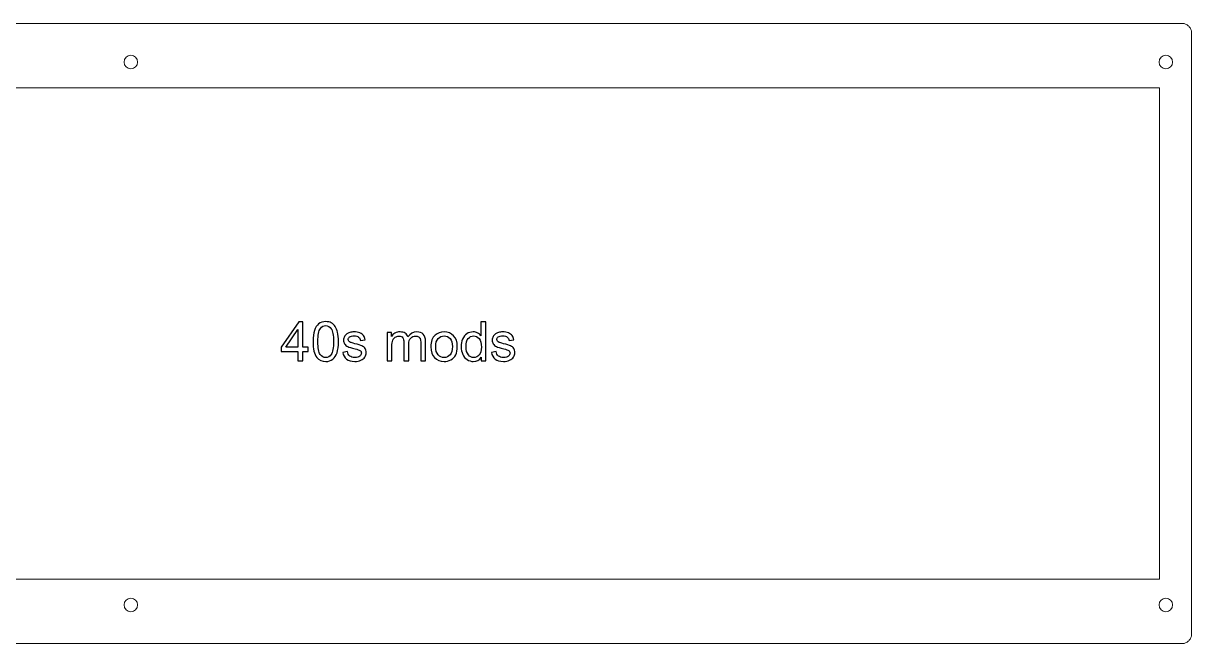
# Model space of a CAD drawing. Header units: millimetres. Extents: x -497 to 493, y -126 to 293.
# Drawn here: x -348.7 to -167.4, y 196.7 to 292.9 of the extents above; entities that cross this region are included whole.
import ezdxf

# ---------------------------------------------------------------- set-up
doc = ezdxf.new("R2010")
doc.units = ezdxf.units.MM
doc.header["$MEASUREMENT"] = 0
doc.layers.add('Layer 1', color=7, linetype='Continuous')

msp = doc.modelspace()

# ---------------------------------------------------------------- linework, layer by layer
at = {"layer": 'Layer 1', "lineweight": 9}
for points, knots in [([(-168.9452, 292.8777), (-168.9452, 292.8777), (-168.8272, 292.8737), (-168.8272, 292.8737), (-168.8272, 292.8737), (-168.8272, 292.8737), (-168.7102, 292.8597), (-168.7102, 292.8597), (-168.7102, 292.8597), (-168.7102, 292.8597), (-168.5952, 292.8367), (-168.5952, 292.8367), (-168.5952, 292.8367), (-168.5952, 292.8367), (-168.4812, 292.8047), (-168.4812, 292.8047), (-168.4812, 292.8047), (-168.4812, 292.8047), (-168.3712, 292.7637), (-168.3712, 292.7637), (-168.3712, 292.7637), (-168.3712, 292.7637), (-168.2642, 292.7147), (-168.2642, 292.7147), (-168.2642, 292.7147), (-168.2642, 292.7147), (-168.1612, 292.6567), (-168.1612, 292.6567), (-168.1612, 292.6567), (-168.1612, 292.6567), (-168.0632, 292.5917), (-168.0632, 292.5917), (-168.0632, 292.5917), (-168.0632, 292.5917), (-167.9712, 292.5187), (-167.9712, 292.5187), (-167.9712, 292.5187), (-167.9712, 292.5187), (-167.8842, 292.4387), (-167.8842, 292.4387), (-167.8842, 292.4387), (-167.8842, 292.4387), (-167.8042, 292.3527), (-167.8042, 292.3527), (-167.8042, 292.3527), (-167.8042, 292.3527), (-167.7312, 292.2597), (-167.7312, 292.2597), (-167.7312, 292.2597), (-167.7312, 292.2597), (-167.6662, 292.1617), (-167.6662, 292.1617), (-167.6662, 292.1617), (-167.6662, 292.1617), (-167.6082, 292.0587), (-167.6082, 292.0587), (-167.6082, 292.0587), (-167.6082, 292.0587), (-167.5592, 291.9527), (-167.5592, 291.9527), (-167.5592, 291.9527), (-167.5592, 291.9527), (-167.5182, 291.8417), (-167.5182, 291.8417), (-167.5182, 291.8417), (-167.5182, 291.8417), (-167.4862, 291.7287), (-167.4862, 291.7287), (-167.4862, 291.7287), (-167.4862, 291.7287), (-167.4632, 291.6127), (-167.4632, 291.6127), (-167.4632, 291.6127), (-167.4632, 291.6127), (-167.4502, 291.4957), (-167.4502, 291.4957), (-167.4502, 291.4957), (-167.4502, 291.4957), (-167.4452, 291.3777), (-167.4452, 291.3777), (-167.4452, 291.3777), (-167.4452, 291.3777), (-167.4452, 198.178), (-167.4452, 198.178), (-167.4452, 198.178), (-167.4452, 198.178), (-167.4502, 198.06), (-167.4502, 198.06), (-167.4502, 198.06), (-167.4502, 198.06), (-167.4632, 197.943), (-167.4632, 197.943), (-167.4632, 197.943), (-167.4632, 197.943), (-167.4862, 197.828), (-167.4862, 197.828), (-167.4862, 197.828), (-167.4862, 197.828), (-167.5182, 197.714), (-167.5182, 197.714), (-167.5182, 197.714), (-167.5182, 197.714), (-167.5592, 197.604), (-167.5592, 197.604), (-167.5592, 197.604), (-167.5592, 197.604), (-167.6082, 197.497), (-167.6082, 197.497), (-167.6082, 197.497), (-167.6082, 197.497), (-167.6662, 197.394), (-167.6662, 197.394), (-167.6662, 197.394), (-167.6662, 197.394), (-167.7312, 197.296), (-167.7312, 197.296), (-167.7312, 197.296), (-167.7312, 197.296), (-167.8042, 197.204), (-167.8042, 197.204), (-167.8042, 197.204), (-167.8042, 197.204), (-167.8842, 197.117), (-167.8842, 197.117), (-167.8842, 197.117), (-167.8842, 197.117), (-167.9712, 197.037), (-167.9712, 197.037), (-167.9712, 197.037), (-167.9712, 197.037), (-168.0632, 196.964), (-168.0632, 196.964), (-168.0632, 196.964), (-168.0632, 196.964), (-168.1612, 196.899), (-168.1612, 196.899), (-168.1612, 196.899), (-168.1612, 196.899), (-168.2642, 196.841), (-168.2642, 196.841), (-168.2642, 196.841), (-168.2642, 196.841), (-168.3712, 196.792), (-168.3712, 196.792), (-168.3712, 196.792), (-168.3712, 196.792), (-168.4812, 196.751), (-168.4812, 196.751), (-168.4812, 196.751), (-168.4812, 196.751), (-168.5952, 196.719), (-168.5952, 196.719), (-168.5952, 196.719), (-168.5952, 196.719), (-168.7102, 196.696), (-168.7102, 196.696), (-168.7102, 196.696), (-168.7102, 196.696), (-168.8272, 196.683), (-168.8272, 196.683), (-168.8272, 196.683), (-168.8272, 196.683), (-168.9452, 196.678), (-168.9452, 196.678), (-168.9452, 196.678), (-168.9452, 196.678), (-495.0332, 196.678), (-495.0332, 196.678), (-495.0332, 196.678), (-495.0332, 196.678), (-495.1512, 196.683), (-495.1512, 196.683), (-495.1512, 196.683), (-495.1512, 196.683), (-495.2682, 196.696), (-495.2682, 196.696), (-495.2682, 196.696), (-495.2682, 196.696), (-495.3842, 196.719), (-495.3842, 196.719), (-495.3842, 196.719), (-495.3842, 196.719), (-495.4972, 196.751), (-495.4972, 196.751), (-495.4972, 196.751), (-495.4972, 196.751), (-495.6082, 196.792), (-495.6082, 196.792), (-495.6082, 196.792), (-495.6082, 196.792), (-495.7142, 196.841), (-495.7142, 196.841), (-495.7142, 196.841), (-495.7142, 196.841), (-495.8172, 196.899), (-495.8172, 196.899), (-495.8172, 196.899), (-495.8172, 196.899), (-495.9152, 196.964), (-495.9152, 196.964), (-495.9152, 196.964), (-495.9152, 196.964), (-496.0082, 197.037), (-496.0082, 197.037), (-496.0082, 197.037), (-496.0082, 197.037), (-496.0942, 197.117), (-496.0942, 197.117), (-496.0942, 197.117), (-496.0942, 197.117), (-496.1742, 197.204), (-496.1742, 197.204), (-496.1742, 197.204), (-496.1742, 197.204), (-496.2472, 197.296), (-496.2472, 197.296), (-496.2472, 197.296), (-496.2472, 197.296), (-496.3122, 197.394), (-496.3122, 197.394), (-496.3122, 197.394), (-496.3122, 197.394), (-496.3702, 197.497), (-496.3702, 197.497), (-496.3702, 197.497), (-496.3702, 197.497), (-496.4192, 197.604), (-496.4192, 197.604), (-496.4192, 197.604), (-496.4192, 197.604), (-496.4602, 197.714), (-496.4602, 197.714), (-496.4602, 197.714), (-496.4602, 197.714), (-496.4922, 197.828), (-496.4922, 197.828), (-496.4922, 197.828), (-496.4922, 197.828), (-496.5152, 197.943), (-496.5152, 197.943), (-496.5152, 197.943), (-496.5152, 197.943), (-496.5292, 198.06), (-496.5292, 198.06), (-496.5292, 198.06), (-496.5292, 198.06), (-496.5342, 198.178), (-496.5342, 198.178), (-496.5342, 198.178), (-496.5342, 198.178), (-496.5332, 291.3777), (-496.5332, 291.3777), (-496.5332, 291.3777), (-496.5332, 291.3777), (-496.5292, 291.4957), (-496.5292, 291.4957), (-496.5292, 291.4957), (-496.5292, 291.4957), (-496.5152, 291.6127), (-496.5152, 291.6127), (-496.5152, 291.6127), (-496.5152, 291.6127), (-496.4922, 291.7287), (-496.4922, 291.7287), (-496.4922, 291.7287), (-496.4922, 291.7287), (-496.4602, 291.8417), (-496.4602, 291.8417), (-496.4602, 291.8417), (-496.4602, 291.8417), (-496.4192, 291.9527), (-496.4192, 291.9527), (-496.4192, 291.9527), (-496.4192, 291.9527), (-496.3702, 292.0587), (-496.3702, 292.0587), (-496.3702, 292.0587), (-496.3702, 292.0587), (-496.3122, 292.1617), (-496.3122, 292.1617), (-496.3122, 292.1617), (-496.3122, 292.1617), (-496.2472, 292.2597), (-496.2472, 292.2597), (-496.2472, 292.2597), (-496.2472, 292.2597), (-496.1742, 292.3527), (-496.1742, 292.3527), (-496.1742, 292.3527), (-496.1742, 292.3527), (-496.0942, 292.4387), (-496.0942, 292.4387), (-496.0942, 292.4387), (-496.0942, 292.4387), (-496.0082, 292.5187), (-496.0082, 292.5187), (-496.0082, 292.5187), (-496.0082, 292.5187), (-495.9152, 292.5917), (-495.9152, 292.5917), (-495.9152, 292.5917), (-495.9152, 292.5917), (-495.8172, 292.6567), (-495.8172, 292.6567), (-495.8172, 292.6567), (-495.8172, 292.6567), (-495.7142, 292.7147), (-495.7142, 292.7147), (-495.7142, 292.7147), (-495.7142, 292.7147), (-495.6082, 292.7637), (-495.6082, 292.7637), (-495.6082, 292.7637), (-495.6082, 292.7637), (-495.4972, 292.8047), (-495.4972, 292.8047), (-495.4972, 292.8047), (-495.4972, 292.8047), (-495.3842, 292.8367), (-495.3842, 292.8367), (-495.3842, 292.8367), (-495.3842, 292.8367), (-495.2682, 292.8597), (-495.2682, 292.8597), (-495.2682, 292.8597), (-495.2682, 292.8597), (-495.1512, 292.8737), (-495.1512, 292.8737), (-495.1512, 292.8737), (-495.1512, 292.8737), (-495.0332, 292.8787), (-495.0332, 292.8787), (-495.0332, 292.8787), (-495.0332, 292.8787), (-168.9452, 292.8777), (-168.9452, 292.8777)], [0, 0, 0, 0, 0.01176471, 0.01176471, 0.01176471, 0.01176471, 0.02352941, 0.02352941, 0.02352941, 0.02352941, 0.03529412, 0.03529412, 0.03529412, 0.03529412, 0.04705882, 0.04705882, 0.04705882, 0.04705882, 0.05882353, 0.05882353, 0.05882353, 0.05882353, 0.07058824, 0.07058824, 0.07058824, 0.07058824, 0.08235294, 0.08235294, 0.08235294, 0.08235294, 0.09411765, 0.09411765, 0.09411765, 0.09411765, 0.10588235, 0.10588235, 0.10588235, 0.10588235, 0.11764706, 0.11764706, 0.11764706, 0.11764706, 0.12941176, 0.12941176, 0.12941176, 0.12941176, 0.14117647, 0.14117647, 0.14117647, 0.14117647, 0.15294118, 0.15294118, 0.15294118, 0.15294118, 0.16470588, 0.16470588, 0.16470588, 0.16470588, 0.17647059, 0.17647059, 0.17647059, 0.17647059, 0.18823529, 0.18823529, 0.18823529, 0.18823529, 0.2, 0.2, 0.2, 0.2, 0.21176471, 0.21176471, 0.21176471, 0.21176471, 0.22352941, 0.22352941, 0.22352941, 0.22352941, 0.23529412, 0.23529412, 0.23529412, 0.23529412, 0.24705882, 0.24705882, 0.24705882, 0.24705882, 0.25882353, 0.25882353, 0.25882353, 0.25882353, 0.27058824, 0.27058824, 0.27058824, 0.27058824, 0.28235294, 0.28235294, 0.28235294, 0.28235294, 0.29411765, 0.29411765, 0.29411765, 0.29411765, 0.30588235, 0.30588235, 0.30588235, 0.30588235, 0.31764706, 0.31764706, 0.31764706, 0.31764706, 0.32941176, 0.32941176, 0.32941176, 0.32941176, 0.34117647, 0.34117647, 0.34117647, 0.34117647, 0.35294118, 0.35294118, 0.35294118, 0.35294118, 0.36470588, 0.36470588, 0.36470588, 0.36470588, 0.37647059, 0.37647059, 0.37647059, 0.37647059, 0.38823529, 0.38823529, 0.38823529, 0.38823529, 0.4, 0.4, 0.4, 0.4, 0.41176471, 0.41176471, 0.41176471, 0.41176471, 0.42352941, 0.42352941, 0.42352941, 0.42352941, 0.43529412, 0.43529412, 0.43529412, 0.43529412, 0.44705882, 0.44705882, 0.44705882, 0.44705882, 0.45882353, 0.45882353, 0.45882353, 0.45882353, 0.47058824, 0.47058824, 0.47058824, 0.47058824, 0.48235294, 0.48235294, 0.48235294, 0.48235294, 0.49411765, 0.49411765, 0.49411765, 0.49411765, 0.50588235, 0.50588235, 0.50588235, 0.50588235, 0.51764706, 0.51764706, 0.51764706, 0.51764706, 0.52941176, 0.52941176, 0.52941176, 0.52941176, 0.54117647, 0.54117647, 0.54117647, 0.54117647, 0.55294118, 0.55294118, 0.55294118, 0.55294118, 0.56470588, 0.56470588, 0.56470588, 0.56470588, 0.57647059, 0.57647059, 0.57647059, 0.57647059, 0.58823529, 0.58823529, 0.58823529, 0.58823529, 0.6, 0.6, 0.6, 0.6, 0.61176471, 0.61176471, 0.61176471, 0.61176471, 0.62352941, 0.62352941, 0.62352941, 0.62352941, 0.63529412, 0.63529412, 0.63529412, 0.63529412, 0.64705882, 0.64705882, 0.64705882, 0.64705882, 0.65882353, 0.65882353, 0.65882353, 0.65882353, 0.67058824, 0.67058824, 0.67058824, 0.67058824, 0.68235294, 0.68235294, 0.68235294, 0.68235294, 0.69411765, 0.69411765, 0.69411765, 0.69411765, 0.70588235, 0.70588235, 0.70588235, 0.70588235, 0.71764706, 0.71764706, 0.71764706, 0.71764706, 0.72941176, 0.72941176, 0.72941176, 0.72941176, 0.74117647, 0.74117647, 0.74117647, 0.74117647, 0.75294118, 0.75294118, 0.75294118, 0.75294118, 0.76470588, 0.76470588, 0.76470588, 0.76470588, 0.77647059, 0.77647059, 0.77647059, 0.77647059, 0.78823529, 0.78823529, 0.78823529, 0.78823529, 0.8, 0.8, 0.8, 0.8, 0.81176471, 0.81176471, 0.81176471, 0.81176471, 0.82352941, 0.82352941, 0.82352941, 0.82352941, 0.83529412, 0.83529412, 0.83529412, 0.83529412, 0.84705882, 0.84705882, 0.84705882, 0.84705882, 0.85882353, 0.85882353, 0.85882353, 0.85882353, 0.87058824, 0.87058824, 0.87058824, 0.87058824, 0.88235294, 0.88235294, 0.88235294, 0.88235294, 0.89411765, 0.89411765, 0.89411765, 0.89411765, 0.90588235, 0.90588235, 0.90588235, 0.90588235, 0.91764706, 0.91764706, 0.91764706, 0.91764706, 0.92941176, 0.92941176, 0.92941176, 0.92941176, 0.94117647, 0.94117647, 0.94117647, 0.94117647, 0.95294118, 0.95294118, 0.95294118, 0.95294118, 0.96470588, 0.96470588, 0.96470588, 0.96470588, 0.97647059, 0.97647059, 0.97647059, 0.97647059, 1, 1, 1, 1]), ([(-331.9891, 287.929), (-332.569, 287.929), (-333.0391, 287.4589), (-333.0391, 286.879), (-333.0391, 286.879), (-333.0391, 286.2991), (-332.569, 285.829), (-331.9891, 285.829), (-331.9891, 285.829), (-331.4092, 285.829), (-330.9391, 286.2991), (-330.9391, 286.879), (-330.9391, 286.879), (-330.9391, 287.4589), (-331.4092, 287.929), (-331.9891, 287.929)], [0, 0, 0, 0, 0.2, 0.2, 0.2, 0.2, 0.4, 0.4, 0.4, 0.4, 0.6, 0.6, 0.6, 0.6, 1, 1, 1, 1]), ([(-171.4444, 287.929), (-170.8645, 287.929), (-170.3944, 287.4589), (-170.3944, 286.879), (-170.3944, 286.879), (-170.3944, 286.2991), (-170.8645, 285.829), (-171.4444, 285.829), (-171.4444, 285.829), (-172.0243, 285.829), (-172.4944, 286.2991), (-172.4944, 286.879), (-172.4944, 286.879), (-172.4944, 287.4589), (-172.0243, 287.929), (-171.4444, 287.929)], [0, 0, 0, 0, 0.2, 0.2, 0.2, 0.2, 0.4, 0.4, 0.4, 0.4, 0.6, 0.6, 0.6, 0.6, 1, 1, 1, 1]), ([(-420.0982, 282.8798), (-420.0982, 282.8798), (-420.0982, 244.7768), (-420.0982, 244.7768), (-420.0982, 244.7768), (-420.0982, 244.7768), (-405.8092, 244.7767), (-405.8092, 244.7767), (-405.8092, 244.7767), (-405.8092, 244.7767), (-405.8092, 225.7267), (-405.8092, 225.7267), (-405.8092, 225.7267), (-405.8092, 225.7267), (-386.7602, 225.7267), (-386.7602, 225.7267), (-386.7602, 225.7267), (-386.7602, 225.7267), (-386.7602, 206.6767), (-386.7602, 206.6767), (-386.7602, 206.6767), (-386.7602, 206.6767), (-172.4452, 206.6767), (-172.4452, 206.6767), (-172.4452, 206.6767), (-172.4452, 206.6767), (-172.4452, 282.8797), (-172.4452, 282.8797), (-172.4452, 282.8797), (-172.4452, 282.8797), (-420.0982, 282.8798), (-420.0982, 282.8798)], [0, 0, 0, 0, 0.11111111, 0.11111111, 0.11111111, 0.11111111, 0.22222222, 0.22222222, 0.22222222, 0.22222222, 0.33333333, 0.33333333, 0.33333333, 0.33333333, 0.44444444, 0.44444444, 0.44444444, 0.44444444, 0.55555556, 0.55555556, 0.55555556, 0.55555556, 0.66666667, 0.66666667, 0.66666667, 0.66666667, 0.77777778, 0.77777778, 0.77777778, 0.77777778, 1, 1, 1, 1]), ([(-331.9891, 203.7273), (-332.569, 203.7273), (-333.0391, 203.2572), (-333.0391, 202.6773), (-333.0391, 202.6773), (-333.0391, 202.0974), (-332.569, 201.6273), (-331.9891, 201.6273), (-331.9891, 201.6273), (-331.4092, 201.6273), (-330.9391, 202.0974), (-330.9391, 202.6773), (-330.9391, 202.6773), (-330.9391, 203.2572), (-331.4092, 203.7273), (-331.9891, 203.7273)], [0, 0, 0, 0, 0.2, 0.2, 0.2, 0.2, 0.4, 0.4, 0.4, 0.4, 0.6, 0.6, 0.6, 0.6, 1, 1, 1, 1]), ([(-171.4444, 203.7275), (-170.8645, 203.7275), (-170.3944, 203.2574), (-170.3944, 202.6775), (-170.3944, 202.6775), (-170.3944, 202.0976), (-170.8645, 201.6275), (-171.4444, 201.6275), (-171.4444, 201.6275), (-172.0243, 201.6275), (-172.4944, 202.0976), (-172.4944, 202.6775), (-172.4944, 202.6775), (-172.4944, 203.2574), (-172.0243, 203.7275), (-171.4444, 203.7275)], [0, 0, 0, 0, 0.2, 0.2, 0.2, 0.2, 0.4, 0.4, 0.4, 0.4, 0.6, 0.6, 0.6, 0.6, 1, 1, 1, 1])]:
    msp.add_open_spline(points, degree=3, knots=knots, dxfattribs=at)
at = {"layer": 'Layer 1'}
for points, knots in [([(-306.0615, 240.5361), (-306.0615, 240.5361), (-306.0615, 241.9839), (-306.0615, 241.9839), (-306.0615, 241.9839), (-306.0615, 241.9839), (-308.6946, 241.9839), (-308.6946, 241.9839), (-308.6946, 241.9839), (-308.6946, 241.9839), (-308.6946, 242.6697), (-308.6946, 242.6697), (-308.6946, 242.6697), (-308.6946, 242.6697), (-305.926, 246.5983), (-305.926, 246.5983), (-305.926, 246.5983), (-305.926, 246.5983), (-305.3164, 246.5983), (-305.3164, 246.5983), (-305.3164, 246.5983), (-305.3164, 246.5983), (-305.3164, 242.6697), (-305.3164, 242.6697), (-305.3164, 242.6697), (-305.3164, 242.6697), (-304.4951, 242.6697), (-304.4951, 242.6697), (-304.4951, 242.6697), (-304.4951, 242.6697), (-304.4951, 241.9839), (-304.4951, 241.9839), (-304.4951, 241.9839), (-304.4951, 241.9839), (-305.3164, 241.9839), (-305.3164, 241.9839), (-305.3164, 241.9839), (-305.3164, 241.9839), (-305.3164, 240.5361), (-305.3164, 240.5361), (-305.3164, 240.5361), (-305.3164, 240.5361), (-306.0615, 240.5361), (-306.0615, 240.5361)], [0, 0, 0, 0, 0.08333333, 0.08333333, 0.08333333, 0.08333333, 0.16666667, 0.16666667, 0.16666667, 0.16666667, 0.25, 0.25, 0.25, 0.25, 0.33333333, 0.33333333, 0.33333333, 0.33333333, 0.41666667, 0.41666667, 0.41666667, 0.41666667, 0.5, 0.5, 0.5, 0.5, 0.58333333, 0.58333333, 0.58333333, 0.58333333, 0.66666667, 0.66666667, 0.66666667, 0.66666667, 0.75, 0.75, 0.75, 0.75, 0.83333333, 0.83333333, 0.83333333, 0.83333333, 1, 1, 1, 1]), ([(-303.7317, 243.5277), (-303.7317, 244.2431), (-303.6583, 244.8217), (-303.5116, 245.2591), (-303.5116, 245.2591), (-303.3634, 245.698), (-303.1447, 246.0352), (-302.854, 246.2709), (-302.854, 246.2709), (-302.5647, 246.5065), (-302.1992, 246.6237), (-301.759, 246.6237), (-301.759, 246.6237), (-301.4344, 246.6237), (-301.1494, 246.5587), (-300.9024, 246.4275), (-300.9024, 246.4275), (-300.6569, 246.2963), (-300.4537, 246.1072), (-300.2956, 245.8602), (-300.2956, 245.8602), (-300.1376, 245.6147), (-300.0134, 245.3141), (-299.9231, 244.96), (-299.9231, 244.96), (-299.8314, 244.6058), (-299.7862, 244.1274), (-299.7862, 243.5277), (-299.7862, 243.5277), (-299.7862, 242.8165), (-299.8596, 242.2407), (-300.0049, 241.8033), (-300.0049, 241.8033), (-300.1503, 241.3644), (-300.369, 241.0272), (-300.6597, 240.7901), (-300.6597, 240.7901), (-300.949, 240.553), (-301.3159, 240.4345), (-301.759, 240.4345), (-301.759, 240.4345), (-302.3417, 240.4345), (-302.8004, 240.6419), (-303.1334, 241.0582), (-303.1334, 241.0582), (-303.5327, 241.5662), (-303.7317, 242.3889), (-303.7317, 243.5277)], [0, 0, 0, 0, 0.07692308, 0.07692308, 0.07692308, 0.07692308, 0.15384615, 0.15384615, 0.15384615, 0.15384615, 0.23076923, 0.23076923, 0.23076923, 0.23076923, 0.30769231, 0.30769231, 0.30769231, 0.30769231, 0.38461538, 0.38461538, 0.38461538, 0.38461538, 0.46153846, 0.46153846, 0.46153846, 0.46153846, 0.53846154, 0.53846154, 0.53846154, 0.53846154, 0.61538462, 0.61538462, 0.61538462, 0.61538462, 0.69230769, 0.69230769, 0.69230769, 0.69230769, 0.76923077, 0.76923077, 0.76923077, 0.76923077, 0.84615385, 0.84615385, 0.84615385, 0.84615385, 1, 1, 1, 1]), ([(-277.6359, 240.5361), (-277.6359, 240.5361), (-277.6359, 241.0935), (-277.6359, 241.0935), (-277.6359, 241.0935), (-277.9138, 240.6603), (-278.3231, 240.443), (-278.8635, 240.443), (-278.8635, 240.443), (-279.2135, 240.443), (-279.5352, 240.5389), (-279.8273, 240.7322), (-279.8273, 240.7322), (-280.1208, 240.9242), (-280.348, 241.1937), (-280.5103, 241.538), (-280.5103, 241.538), (-280.6712, 241.8837), (-280.7516, 242.2802), (-280.7516, 242.729), (-280.7516, 242.729), (-280.7516, 243.1664), (-280.6782, 243.5629), (-280.5329, 243.92), (-280.5329, 243.92), (-280.3861, 244.2756), (-280.1674, 244.5493), (-279.8753, 244.7384), (-279.8753, 244.7384), (-279.5846, 244.9289), (-279.2572, 245.0235), (-278.8974, 245.0235), (-278.8974, 245.0235), (-278.6321, 245.0235), (-278.3964, 244.967), (-278.1904, 244.8555), (-278.1904, 244.8555), (-277.9844, 244.744), (-277.8165, 244.5973), (-277.6867, 244.4181), (-277.6867, 244.4181), (-277.6867, 244.4181), (-277.6867, 246.5983), (-277.6867, 246.5983), (-277.6867, 246.5983), (-277.6867, 246.5983), (-276.9416, 246.5983), (-276.9416, 246.5983), (-276.9416, 246.5983), (-276.9416, 246.5983), (-276.9416, 240.5361), (-276.9416, 240.5361), (-276.9416, 240.5361), (-276.9416, 240.5361), (-277.6359, 240.5361), (-277.6359, 240.5361)], [0, 0, 0, 0, 0.06666667, 0.06666667, 0.06666667, 0.06666667, 0.13333333, 0.13333333, 0.13333333, 0.13333333, 0.2, 0.2, 0.2, 0.2, 0.26666667, 0.26666667, 0.26666667, 0.26666667, 0.33333333, 0.33333333, 0.33333333, 0.33333333, 0.4, 0.4, 0.4, 0.4, 0.46666667, 0.46666667, 0.46666667, 0.46666667, 0.53333333, 0.53333333, 0.53333333, 0.53333333, 0.6, 0.6, 0.6, 0.6, 0.66666667, 0.66666667, 0.66666667, 0.66666667, 0.73333333, 0.73333333, 0.73333333, 0.73333333, 0.8, 0.8, 0.8, 0.8, 0.86666667, 0.86666667, 0.86666667, 0.86666667, 1, 1, 1, 1]), ([(-306.0615, 242.6697), (-306.0615, 242.6697), (-306.0615, 245.3974), (-306.0615, 245.3974), (-306.0615, 245.3974), (-306.0615, 245.3974), (-307.9622, 242.6697), (-307.9622, 242.6697), (-307.9622, 242.6697), (-307.9622, 242.6697), (-306.0615, 242.6697), (-306.0615, 242.6697)], [0, 0, 0, 0, 0.25, 0.25, 0.25, 0.25, 0.5, 0.5, 0.5, 0.5, 1, 1, 1, 1]), ([(-302.9697, 243.5248), (-302.9697, 242.5272), (-302.854, 241.864), (-302.6211, 241.5366), (-302.6211, 241.5366), (-302.3883, 241.2078), (-302.1004, 241.0441), (-301.759, 241.0441), (-301.759, 241.0441), (-301.4175, 241.0441), (-301.1296, 241.2092), (-300.8968, 241.538), (-300.8968, 241.538), (-300.6639, 241.8682), (-300.5482, 242.53), (-300.5482, 243.5248), (-300.5482, 243.5248), (-300.5482, 244.5225), (-300.6639, 245.1857), (-300.8968, 245.5131), (-300.8968, 245.5131), (-301.1282, 245.8419), (-301.4189, 246.0056), (-301.7674, 246.0056), (-301.7674, 246.0056), (-302.1089, 246.0056), (-302.3827, 245.8602), (-302.5873, 245.571), (-302.5873, 245.571), (-302.8427, 245.2027), (-302.9697, 244.5197), (-302.9697, 243.5248)], [0, 0, 0, 0, 0.11111111, 0.11111111, 0.11111111, 0.11111111, 0.22222222, 0.22222222, 0.22222222, 0.22222222, 0.33333333, 0.33333333, 0.33333333, 0.33333333, 0.44444444, 0.44444444, 0.44444444, 0.44444444, 0.55555556, 0.55555556, 0.55555556, 0.55555556, 0.66666667, 0.66666667, 0.66666667, 0.66666667, 0.77777778, 0.77777778, 0.77777778, 0.77777778, 1, 1, 1, 1]), ([(-299.1159, 241.8484), (-299.1159, 241.8484), (-298.3793, 241.967), (-298.3793, 241.967), (-298.3793, 241.967), (-298.3384, 241.672), (-298.2227, 241.4463), (-298.0336, 241.2882), (-298.0336, 241.2882), (-297.8445, 241.1316), (-297.5792, 241.0526), (-297.2406, 241.0526), (-297.2406, 241.0526), (-296.8977, 241.0526), (-296.6437, 241.1217), (-296.4771, 241.2614), (-296.4771, 241.2614), (-296.312, 241.3997), (-296.2288, 241.5634), (-296.2288, 241.7511), (-296.2288, 241.7511), (-296.2288, 241.919), (-296.3036, 242.0516), (-296.4517, 242.1476), (-296.4517, 242.1476), (-296.5562, 242.2139), (-296.8102, 242.2972), (-297.2137, 242.4002), (-297.2137, 242.4002), (-297.7584, 242.5371), (-298.1352, 242.6556), (-298.3469, 242.7558), (-298.3469, 242.7558), (-298.5571, 242.8574), (-298.7166, 242.9957), (-298.8252, 243.1735), (-298.8252, 243.1735), (-298.9339, 243.3499), (-298.9889, 243.546), (-298.9889, 243.7605), (-298.9889, 243.7605), (-298.9889, 243.9566), (-298.9438, 244.1373), (-298.8549, 244.3038), (-298.8549, 244.3038), (-298.7646, 244.4703), (-298.6432, 244.6086), (-298.4894, 244.7186), (-298.4894, 244.7186), (-298.3737, 244.8033), (-298.2156, 244.8753), (-298.0167, 244.9346), (-298.0167, 244.9346), (-297.8163, 244.9938), (-297.6032, 245.0235), (-297.3746, 245.0235), (-297.3746, 245.0235), (-297.0303, 245.0235), (-296.7283, 244.9741), (-296.4687, 244.8739), (-296.4687, 244.8739), (-296.2076, 244.7751), (-296.0157, 244.6396), (-295.8915, 244.4703), (-295.8915, 244.4703), (-295.7688, 244.2995), (-295.6827, 244.0724), (-295.6361, 243.7873), (-295.6361, 243.7873), (-295.6361, 243.7873), (-296.3643, 243.6857), (-296.3643, 243.6857), (-296.3643, 243.6857), (-296.3967, 243.9143), (-296.4927, 244.0935), (-296.6507, 244.2219), (-296.6507, 244.2219), (-296.8088, 244.3503), (-297.0317, 244.4138), (-297.321, 244.4138), (-297.321, 244.4138), (-297.6611, 244.4138), (-297.9052, 244.3574), (-298.0505, 244.2445), (-298.0505, 244.2445), (-298.1959, 244.1316), (-298.2693, 243.999), (-298.2693, 243.848), (-298.2693, 243.848), (-298.2693, 243.752), (-298.2396, 243.6645), (-298.179, 243.5869), (-298.179, 243.5869), (-298.1183, 243.5079), (-298.0237, 243.4416), (-297.8939, 243.3894), (-297.8939, 243.3894), (-297.8191, 243.3612), (-297.6018, 243.2977), (-297.2377, 243.1989), (-297.2377, 243.1989), (-296.7128, 243.0592), (-296.3459, 242.9435), (-296.1371, 242.8546), (-296.1371, 242.8546), (-295.9282, 242.7657), (-295.7645, 242.6344), (-295.646, 242.4651), (-295.646, 242.4651), (-295.5261, 242.2944), (-295.4668, 242.0827), (-295.4668, 241.8287), (-295.4668, 241.8287), (-295.4668, 241.5817), (-295.5388, 241.3489), (-295.6841, 241.1302), (-295.6841, 241.1302), (-295.8294, 240.9115), (-296.0383, 240.7421), (-296.3106, 240.6222), (-296.3106, 240.6222), (-296.5844, 240.5022), (-296.8934, 240.443), (-297.2377, 240.443), (-297.2377, 240.443), (-297.8078, 240.443), (-298.2439, 240.5615), (-298.543, 240.7972), (-298.543, 240.7972), (-298.8422, 241.0342), (-299.0327, 241.3842), (-299.1159, 241.8484)], [0, 0, 0, 0, 0.02941176, 0.02941176, 0.02941176, 0.02941176, 0.05882353, 0.05882353, 0.05882353, 0.05882353, 0.08823529, 0.08823529, 0.08823529, 0.08823529, 0.11764706, 0.11764706, 0.11764706, 0.11764706, 0.14705882, 0.14705882, 0.14705882, 0.14705882, 0.17647059, 0.17647059, 0.17647059, 0.17647059, 0.20588235, 0.20588235, 0.20588235, 0.20588235, 0.23529412, 0.23529412, 0.23529412, 0.23529412, 0.26470588, 0.26470588, 0.26470588, 0.26470588, 0.29411765, 0.29411765, 0.29411765, 0.29411765, 0.32352941, 0.32352941, 0.32352941, 0.32352941, 0.35294118, 0.35294118, 0.35294118, 0.35294118, 0.38235294, 0.38235294, 0.38235294, 0.38235294, 0.41176471, 0.41176471, 0.41176471, 0.41176471, 0.44117647, 0.44117647, 0.44117647, 0.44117647, 0.47058824, 0.47058824, 0.47058824, 0.47058824, 0.5, 0.5, 0.5, 0.5, 0.52941176, 0.52941176, 0.52941176, 0.52941176, 0.55882353, 0.55882353, 0.55882353, 0.55882353, 0.58823529, 0.58823529, 0.58823529, 0.58823529, 0.61764706, 0.61764706, 0.61764706, 0.61764706, 0.64705882, 0.64705882, 0.64705882, 0.64705882, 0.67647059, 0.67647059, 0.67647059, 0.67647059, 0.70588235, 0.70588235, 0.70588235, 0.70588235, 0.73529412, 0.73529412, 0.73529412, 0.73529412, 0.76470588, 0.76470588, 0.76470588, 0.76470588, 0.79411765, 0.79411765, 0.79411765, 0.79411765, 0.82352941, 0.82352941, 0.82352941, 0.82352941, 0.85294118, 0.85294118, 0.85294118, 0.85294118, 0.88235294, 0.88235294, 0.88235294, 0.88235294, 0.91176471, 0.91176471, 0.91176471, 0.91176471, 0.94117647, 0.94117647, 0.94117647, 0.94117647, 1, 1, 1, 1]), ([(-292.2339, 240.5361), (-292.2339, 240.5361), (-292.2339, 244.9303), (-292.2339, 244.9303), (-292.2339, 244.9303), (-292.2339, 244.9303), (-291.565, 244.9303), (-291.565, 244.9303), (-291.565, 244.9303), (-291.565, 244.9303), (-291.565, 244.3094), (-291.565, 244.3094), (-291.565, 244.3094), (-291.4282, 244.5239), (-291.2447, 244.6975), (-291.0161, 244.8273), (-291.0161, 244.8273), (-290.7875, 244.9585), (-290.5279, 245.0235), (-290.2358, 245.0235), (-290.2358, 245.0235), (-289.9112, 245.0235), (-289.6445, 244.9557), (-289.4371, 244.8217), (-289.4371, 244.8217), (-289.2296, 244.6862), (-289.0829, 244.4985), (-288.9982, 244.2558), (-288.9982, 244.2558), (-288.6483, 244.768), (-288.1953, 245.0235), (-287.6365, 245.0235), (-287.6365, 245.0235), (-287.199, 245.0235), (-286.8618, 244.9035), (-286.6275, 244.6622), (-286.6275, 244.6622), (-286.3919, 244.4209), (-286.2733, 244.0498), (-286.2733, 243.5488), (-286.2733, 243.5488), (-286.2733, 243.5488), (-286.2733, 240.5361), (-286.2733, 240.5361), (-286.2733, 240.5361), (-286.2733, 240.5361), (-287.0184, 240.5361), (-287.0184, 240.5361), (-287.0184, 240.5361), (-287.0184, 240.5361), (-287.0184, 243.3019), (-287.0184, 243.3019), (-287.0184, 243.3019), (-287.0184, 243.5982), (-287.0438, 243.8127), (-287.0918, 243.9439), (-287.0918, 243.9439), (-287.1398, 244.0752), (-287.2273, 244.1796), (-287.3557, 244.26), (-287.3557, 244.26), (-287.4827, 244.3405), (-287.6322, 244.38), (-287.803, 244.38), (-287.803, 244.38), (-288.1134, 244.38), (-288.3703, 244.277), (-288.5749, 244.0724), (-288.5749, 244.0724), (-288.7795, 243.8663), (-288.8811, 243.5375), (-288.8811, 243.086), (-288.8811, 243.086), (-288.8811, 243.086), (-288.8811, 240.5361), (-288.8811, 240.5361), (-288.8811, 240.5361), (-288.8811, 240.5361), (-289.6262, 240.5361), (-289.6262, 240.5361), (-289.6262, 240.5361), (-289.6262, 240.5361), (-289.6262, 243.388), (-289.6262, 243.388), (-289.6262, 243.388), (-289.6262, 243.7182), (-289.6868, 243.9665), (-289.8082, 244.1316), (-289.8082, 244.1316), (-289.9295, 244.2967), (-290.1285, 244.38), (-290.4037, 244.38), (-290.4037, 244.38), (-290.6125, 244.38), (-290.8058, 244.3249), (-290.9836, 244.2149), (-290.9836, 244.2149), (-291.1614, 244.1048), (-291.2899, 243.9439), (-291.3703, 243.7309), (-291.3703, 243.7309), (-291.4493, 243.5192), (-291.4888, 243.213), (-291.4888, 242.8136), (-291.4888, 242.8136), (-291.4888, 242.8136), (-291.4888, 240.5361), (-291.4888, 240.5361), (-291.4888, 240.5361), (-291.4888, 240.5361), (-292.2339, 240.5361), (-292.2339, 240.5361)], [0, 0, 0, 0, 0.03448276, 0.03448276, 0.03448276, 0.03448276, 0.06896552, 0.06896552, 0.06896552, 0.06896552, 0.10344828, 0.10344828, 0.10344828, 0.10344828, 0.13793103, 0.13793103, 0.13793103, 0.13793103, 0.17241379, 0.17241379, 0.17241379, 0.17241379, 0.20689655, 0.20689655, 0.20689655, 0.20689655, 0.24137931, 0.24137931, 0.24137931, 0.24137931, 0.27586207, 0.27586207, 0.27586207, 0.27586207, 0.31034483, 0.31034483, 0.31034483, 0.31034483, 0.34482759, 0.34482759, 0.34482759, 0.34482759, 0.37931034, 0.37931034, 0.37931034, 0.37931034, 0.4137931, 0.4137931, 0.4137931, 0.4137931, 0.44827586, 0.44827586, 0.44827586, 0.44827586, 0.48275862, 0.48275862, 0.48275862, 0.48275862, 0.51724138, 0.51724138, 0.51724138, 0.51724138, 0.55172414, 0.55172414, 0.55172414, 0.55172414, 0.5862069, 0.5862069, 0.5862069, 0.5862069, 0.62068966, 0.62068966, 0.62068966, 0.62068966, 0.65517241, 0.65517241, 0.65517241, 0.65517241, 0.68965517, 0.68965517, 0.68965517, 0.68965517, 0.72413793, 0.72413793, 0.72413793, 0.72413793, 0.75862069, 0.75862069, 0.75862069, 0.75862069, 0.79310345, 0.79310345, 0.79310345, 0.79310345, 0.82758621, 0.82758621, 0.82758621, 0.82758621, 0.86206897, 0.86206897, 0.86206897, 0.86206897, 0.89655172, 0.89655172, 0.89655172, 0.89655172, 0.93103448, 0.93103448, 0.93103448, 0.93103448, 1, 1, 1, 1]), ([(-285.4605, 242.7332), (-285.4605, 243.5446), (-285.2347, 244.1457), (-284.7818, 244.5366), (-284.7818, 244.5366), (-284.405, 244.8612), (-283.9435, 245.0235), (-283.4003, 245.0235), (-283.4003, 245.0235), (-282.7977, 245.0235), (-282.3038, 244.8259), (-281.92, 244.4308), (-281.92, 244.4308), (-281.5376, 244.0371), (-281.3457, 243.491), (-281.3457, 242.7953), (-281.3457, 242.7953), (-281.3457, 242.2309), (-281.4303, 241.7878), (-281.5997, 241.4646), (-281.5997, 241.4646), (-281.769, 241.1415), (-282.016, 240.8903), (-282.3405, 240.7111), (-282.3405, 240.7111), (-282.6637, 240.5319), (-283.0179, 240.443), (-283.4003, 240.443), (-283.4003, 240.443), (-284.0155, 240.443), (-284.5122, 240.6391), (-284.8918, 241.0328), (-284.8918, 241.0328), (-285.2714, 241.4265), (-285.4605, 241.9938), (-285.4605, 242.7332)], [0, 0, 0, 0, 0.1, 0.1, 0.1, 0.1, 0.2, 0.2, 0.2, 0.2, 0.3, 0.3, 0.3, 0.3, 0.4, 0.4, 0.4, 0.4, 0.5, 0.5, 0.5, 0.5, 0.6, 0.6, 0.6, 0.6, 0.7, 0.7, 0.7, 0.7, 0.8, 0.8, 0.8, 0.8, 1, 1, 1, 1]), ([(-276.0596, 241.8484), (-276.0596, 241.8484), (-275.323, 241.967), (-275.323, 241.967), (-275.323, 241.967), (-275.2821, 241.672), (-275.1664, 241.4463), (-274.9773, 241.2882), (-274.9773, 241.2882), (-274.7882, 241.1316), (-274.5229, 241.0526), (-274.1843, 241.0526), (-274.1843, 241.0526), (-273.8414, 241.0526), (-273.5874, 241.1217), (-273.4208, 241.2614), (-273.4208, 241.2614), (-273.2557, 241.3997), (-273.1725, 241.5634), (-273.1725, 241.7511), (-273.1725, 241.7511), (-273.1725, 241.919), (-273.2473, 242.0516), (-273.3954, 242.1476), (-273.3954, 242.1476), (-273.4999, 242.2139), (-273.7539, 242.2972), (-274.1574, 242.4002), (-274.1574, 242.4002), (-274.7021, 242.5371), (-275.0789, 242.6556), (-275.2906, 242.7558), (-275.2906, 242.7558), (-275.5008, 242.8574), (-275.6603, 242.9957), (-275.7689, 243.1735), (-275.7689, 243.1735), (-275.8776, 243.3499), (-275.9326, 243.546), (-275.9326, 243.7605), (-275.9326, 243.7605), (-275.9326, 243.9566), (-275.8875, 244.1373), (-275.7986, 244.3038), (-275.7986, 244.3038), (-275.7083, 244.4703), (-275.5869, 244.6086), (-275.4331, 244.7186), (-275.4331, 244.7186), (-275.3174, 244.8033), (-275.1593, 244.8753), (-274.9604, 244.9346), (-274.9604, 244.9346), (-274.76, 244.9938), (-274.5469, 245.0235), (-274.3183, 245.0235), (-274.3183, 245.0235), (-273.974, 245.0235), (-273.672, 244.9741), (-273.4124, 244.8739), (-273.4124, 244.8739), (-273.1513, 244.7751), (-272.9594, 244.6396), (-272.8352, 244.4703), (-272.8352, 244.4703), (-272.7125, 244.2995), (-272.6264, 244.0724), (-272.5798, 243.7873), (-272.5798, 243.7873), (-272.5798, 243.7873), (-273.308, 243.6857), (-273.308, 243.6857), (-273.308, 243.6857), (-273.3404, 243.9143), (-273.4364, 244.0935), (-273.5944, 244.2219), (-273.5944, 244.2219), (-273.7525, 244.3503), (-273.9754, 244.4138), (-274.2647, 244.4138), (-274.2647, 244.4138), (-274.6048, 244.4138), (-274.8489, 244.3574), (-274.9942, 244.2445), (-274.9942, 244.2445), (-275.1396, 244.1316), (-275.213, 243.999), (-275.213, 243.848), (-275.213, 243.848), (-275.213, 243.752), (-275.1833, 243.6645), (-275.1227, 243.5869), (-275.1227, 243.5869), (-275.062, 243.5079), (-274.9674, 243.4416), (-274.8376, 243.3894), (-274.8376, 243.3894), (-274.7628, 243.3612), (-274.5455, 243.2977), (-274.1814, 243.1989), (-274.1814, 243.1989), (-273.6565, 243.0592), (-273.2896, 242.9435), (-273.0808, 242.8546), (-273.0808, 242.8546), (-272.8719, 242.7657), (-272.7082, 242.6344), (-272.5897, 242.4651), (-272.5897, 242.4651), (-272.4698, 242.2944), (-272.4105, 242.0827), (-272.4105, 241.8287), (-272.4105, 241.8287), (-272.4105, 241.5817), (-272.4825, 241.3489), (-272.6278, 241.1302), (-272.6278, 241.1302), (-272.7731, 240.9115), (-272.982, 240.7421), (-273.2543, 240.6222), (-273.2543, 240.6222), (-273.5281, 240.5022), (-273.8371, 240.443), (-274.1814, 240.443), (-274.1814, 240.443), (-274.7515, 240.443), (-275.1876, 240.5615), (-275.4867, 240.7972), (-275.4867, 240.7972), (-275.7859, 241.0342), (-275.9764, 241.3842), (-276.0596, 241.8484)], [0, 0, 0, 0, 0.02941176, 0.02941176, 0.02941176, 0.02941176, 0.05882353, 0.05882353, 0.05882353, 0.05882353, 0.08823529, 0.08823529, 0.08823529, 0.08823529, 0.11764706, 0.11764706, 0.11764706, 0.11764706, 0.14705882, 0.14705882, 0.14705882, 0.14705882, 0.17647059, 0.17647059, 0.17647059, 0.17647059, 0.20588235, 0.20588235, 0.20588235, 0.20588235, 0.23529412, 0.23529412, 0.23529412, 0.23529412, 0.26470588, 0.26470588, 0.26470588, 0.26470588, 0.29411765, 0.29411765, 0.29411765, 0.29411765, 0.32352941, 0.32352941, 0.32352941, 0.32352941, 0.35294118, 0.35294118, 0.35294118, 0.35294118, 0.38235294, 0.38235294, 0.38235294, 0.38235294, 0.41176471, 0.41176471, 0.41176471, 0.41176471, 0.44117647, 0.44117647, 0.44117647, 0.44117647, 0.47058824, 0.47058824, 0.47058824, 0.47058824, 0.5, 0.5, 0.5, 0.5, 0.52941176, 0.52941176, 0.52941176, 0.52941176, 0.55882353, 0.55882353, 0.55882353, 0.55882353, 0.58823529, 0.58823529, 0.58823529, 0.58823529, 0.61764706, 0.61764706, 0.61764706, 0.61764706, 0.64705882, 0.64705882, 0.64705882, 0.64705882, 0.67647059, 0.67647059, 0.67647059, 0.67647059, 0.70588235, 0.70588235, 0.70588235, 0.70588235, 0.73529412, 0.73529412, 0.73529412, 0.73529412, 0.76470588, 0.76470588, 0.76470588, 0.76470588, 0.79411765, 0.79411765, 0.79411765, 0.79411765, 0.82352941, 0.82352941, 0.82352941, 0.82352941, 0.85294118, 0.85294118, 0.85294118, 0.85294118, 0.88235294, 0.88235294, 0.88235294, 0.88235294, 0.91176471, 0.91176471, 0.91176471, 0.91176471, 0.94117647, 0.94117647, 0.94117647, 0.94117647, 1, 1, 1, 1]), ([(-284.6985, 242.7318), (-284.6985, 242.1702), (-284.5757, 241.7497), (-284.3302, 241.4717), (-284.3302, 241.4717), (-284.0832, 241.1923), (-283.7742, 241.0526), (-283.4003, 241.0526), (-283.4003, 241.0526), (-283.0306, 241.0526), (-282.7229, 241.1923), (-282.476, 241.4731), (-282.476, 241.4731), (-282.2305, 241.7539), (-282.1077, 242.1815), (-282.1077, 242.7558), (-282.1077, 242.7558), (-282.1077, 243.2977), (-282.2319, 243.7083), (-282.4788, 243.9863), (-282.4788, 243.9863), (-282.7258, 244.2657), (-283.0334, 244.4054), (-283.4003, 244.4054), (-283.4003, 244.4054), (-283.7742, 244.4054), (-284.0832, 244.2671), (-284.3302, 243.9891), (-284.3302, 243.9891), (-284.5757, 243.7111), (-284.6985, 243.292), (-284.6985, 242.7318)], [0, 0, 0, 0, 0.11111111, 0.11111111, 0.11111111, 0.11111111, 0.22222222, 0.22222222, 0.22222222, 0.22222222, 0.33333333, 0.33333333, 0.33333333, 0.33333333, 0.44444444, 0.44444444, 0.44444444, 0.44444444, 0.55555556, 0.55555556, 0.55555556, 0.55555556, 0.66666667, 0.66666667, 0.66666667, 0.66666667, 0.77777778, 0.77777778, 0.77777778, 0.77777778, 1, 1, 1, 1]), ([(-279.9896, 242.7276), (-279.9896, 242.1659), (-279.8711, 241.7468), (-279.6326, 241.4688), (-279.6326, 241.4688), (-279.3955, 241.1909), (-279.1147, 241.0526), (-278.7916, 241.0526), (-278.7916, 241.0526), (-278.4656, 241.0526), (-278.189, 241.1852), (-277.9604, 241.4505), (-277.9604, 241.4505), (-277.7332, 241.7158), (-277.6189, 242.1208), (-277.6189, 242.6655), (-277.6189, 242.6655), (-277.6189, 243.2638), (-277.7346, 243.7041), (-277.9675, 243.9849), (-277.9675, 243.9849), (-278.1989, 244.2657), (-278.4853, 244.4054), (-278.8254, 244.4054), (-278.8254, 244.4054), (-279.157, 244.4054), (-279.4336, 244.2713), (-279.6566, 244.0018), (-279.6566, 244.0018), (-279.8781, 243.7323), (-279.9896, 243.3075), (-279.9896, 242.7276)], [0, 0, 0, 0, 0.11111111, 0.11111111, 0.11111111, 0.11111111, 0.22222222, 0.22222222, 0.22222222, 0.22222222, 0.33333333, 0.33333333, 0.33333333, 0.33333333, 0.44444444, 0.44444444, 0.44444444, 0.44444444, 0.55555556, 0.55555556, 0.55555556, 0.55555556, 0.66666667, 0.66666667, 0.66666667, 0.66666667, 0.77777778, 0.77777778, 0.77777778, 0.77777778, 1, 1, 1, 1])]:
    msp.add_open_spline(points, degree=3, knots=knots, dxfattribs=at)

doc.saveas('drawing.dxf')
